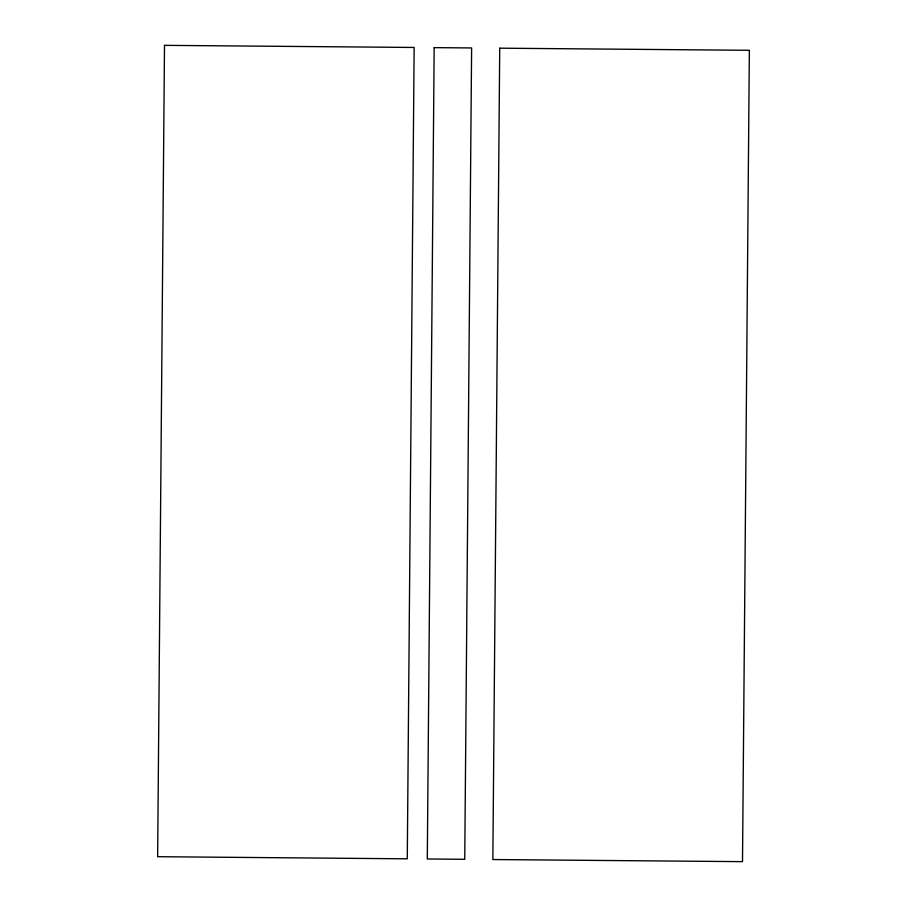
<?xml version="1.0" encoding="UTF-8"?>
<svg xmlns="http://www.w3.org/2000/svg" width="907" height="907" viewBox="0 0 907 907"><rect width="100%" height="100%" fill="white"/><g stroke="black" fill="none" stroke-linecap="round" stroke-linejoin="round"><path stroke-width="1.36" d="M164.496 45.35L157.637 856.696L407.277 858.816L414.148 47.459L164.496 45.35M434.17 47.629L427.299 858.986L464.747 859.303L471.617 47.946L434.17 47.629M499.723 48.184L492.852 859.541L742.504 861.65L749.363 50.304L499.723 48.184"/></g></svg>
